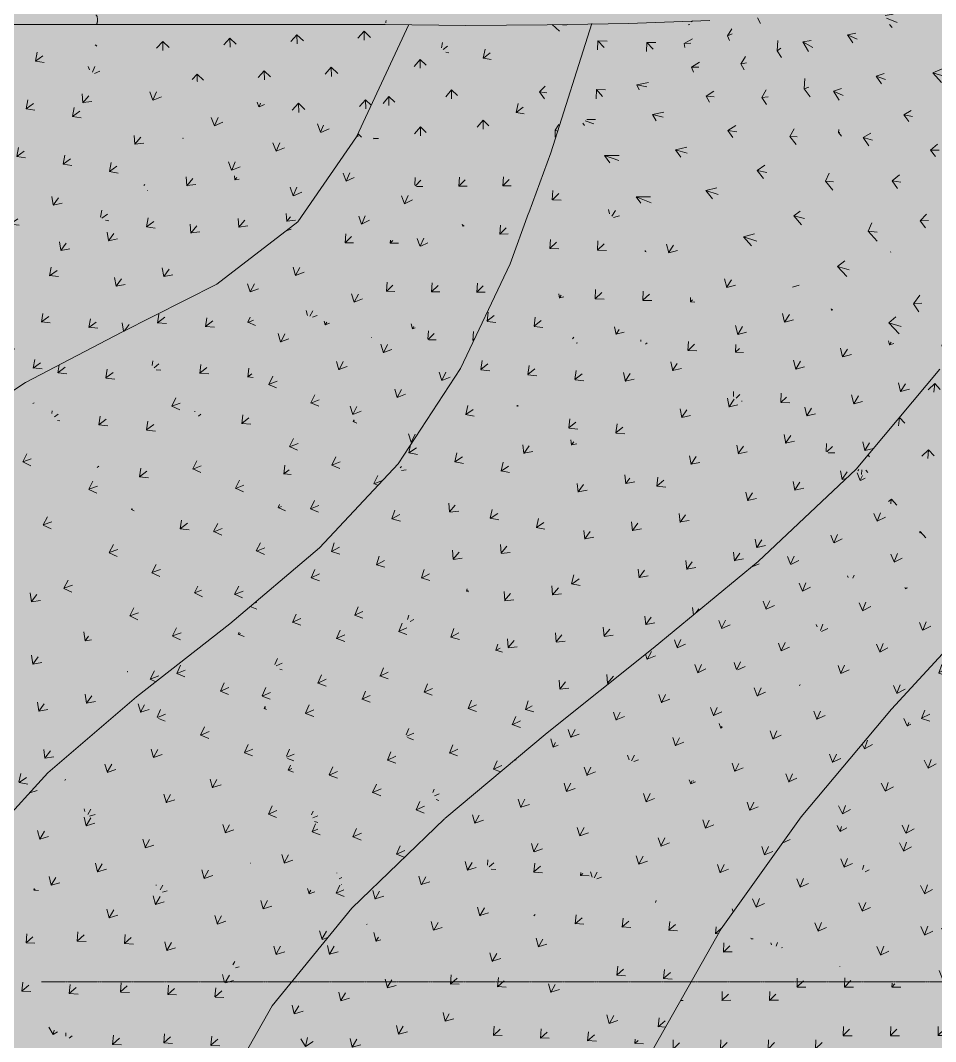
# Model space of a CAD drawing. Header units: millimetres. Extents: x 15878 to 679837, y -72324 to 391440.
# Drawn here: x 204310 to 209066, y -2153 to 3151 of the extents above; entities that cross this region are included whole.
import ezdxf

# ---------------------------------------------------------------- set-up
doc = ezdxf.new("R2010")
doc.units = ezdxf.units.MM
doc.linetypes.add('Grid Line__1_200_', pattern=[10.5, 6, -1.5, 1.5, -1.5])
for name, color, linetype, lineweight in [('A-DETL-GENF', 92, 'Continuous', 5), ('A-FLOR', 192, 'Continuous', 5), ('A-FLOR-HRAL', 11, 'Continuous', 5), ('A-FLOR-PATT', 8, 'Continuous', 5), ('S-GRID', 1, 'Continuous', 5)]:
    doc.layers.add(name, color=color, linetype=linetype, lineweight=lineweight)

# ---------------------------------------------------------------- blocks, each defined once
blk = doc.blocks.new('Railings 6 - Railings 6-15750741-G_F')
at = {"layer": 'A-FLOR-HRAL'}
for p, q in [((92013.3, 3131.2), (92011.5, 3129.5)), ((89390.3, 3129.3), (90510.3, 3129.3)), ((90510.3, 3129.3), (92010.6, 3129.3)), ((92011.5, 3129.5), (92009.7, 3129.5))]:
    blk.add_line(p, q, dxfattribs=at)
at = {"layer": 'A-FLOR-HRAL', "flags": 128}
for points in [[(92017.8, 3151), (92017.2, 3144.7), (92016.3, 3139)], [(92855.7, 3127.5), (93278.1, 3136.1), (93700.4, 3151.2)], [(92010.6, 3129.3), (92433.1, 3125.2), (92855.6, 3127.5)]]:
    blk.add_lwpolyline(points, dxfattribs=at)
at = {"layer": 'A-FLOR-HRAL'}
blk.add_open_spline([(90509.3, 3179.1), (90510, 3179.4), (90511.3, 3179.4), (90513.2, 3177.6), (90515, 3174.3), (90516.4, 3169.6), (90517.4, 3163.9), (90518.1, 3155.4), (90517.7, 3146.5), (90516.4, 3138.8), (90514.9, 3134.2), (90513.2, 3130.9), (90511.9, 3129.8), (90511.3, 3129.5)], degree=3, knots=[0, 0, 0, 0, 0.083333, 0.166667, 0.25, 0.333333, 0.416667, 0.5, 0.666667, 0.75, 0.833333, 0.916667, 1, 1, 1, 1], dxfattribs=at)
for points in [[(90511.3, 3129.5), (90510.6, 3129.2), (90509.9, 3129.2), (90509.3, 3129.5)], [(92011.5, 3129.5), (92011.2, 3129.4), (92010.9, 3129.3), (92010.5, 3129.3)]]:
    blk.add_open_spline(points, degree=3, dxfattribs=at)
blk = doc.blocks.new('FP_781-G_F')
at = {"layer": 'A-FLOR-PATT'}
for p, q in [((93587.6, 3128.9), (93597.1, 3130.8)), ((93603.8, 3143.9), (93612.2, 3148.7)), ((93948, 3164), (93963.5, 3135.6)), ((93792.2, 3071.6), (93815, 3107.5)), ((93792.2, 3071.6), (93816.9, 3080.9)), ((93567, 3031.2), (93610.6, 3055.5)), ((93567, 3031.2), (93600.8, 3033.5)), ((93567, 3031.2), (93571.1, 3010.4)), ((93792.2, 3071.6), (93802.4, 3046.3)), ((94050.2, 2993.9), (94054.4, 3047.6)), ((94050.2, 2993.9), (94069.9, 3007)), ((94050.2, 2993.9), (94073.6, 2958.8)), ((93604.7, 2908.7), (93647.1, 2933.8)), ((93862.2, 2925.2), (93863.2, 2926.9)), ((93862.2, 2925.2), (93863.2, 2925.4)), ((93862.2, 2925.2), (93879.6, 2894.6)), ((93863.4, 2927.2), (93885.6, 2964.6)), ((93864.5, 2925.7), (93891.1, 2931.3)), ((93604.7, 2908.7), (93616, 2882.5)), ((93604.7, 2908.7), (93642.8, 2907.9)), ((93320.9, 2817.2), (93381.5, 2828.9)), ((93320.9, 2817.2), (93333.3, 2790.3)), ((93320.9, 2817.2), (93372.6, 2806.4)), ((94190.7, 2795.3), (94193.9, 2849.8)), ((93680.5, 2757.9), (93721.9, 2783.8)), ((93970.4, 2750.6), (93992.7, 2790.7)), ((94190.7, 2795.3), (94214.7, 2805.2)), ((94190.7, 2795.3), (94221.3, 2754.9)), ((93680.5, 2757.9), (93698.9, 2726.5)), ((93680.5, 2757.9), (93722.1, 2754)), ((93970.4, 2750.6), (94003.6, 2753.5)), ((93970.4, 2750.6), (93994.9, 2714.7)), ((93402.5, 2662.2), (93461.9, 2674.7)), ((93402.5, 2662.2), (93422, 2630)), ((93402.5, 2662.2), (93458.5, 2648.2)), ((93040.8, 2617.5), (93048.8, 2604.9)), ((93053.3, 2629.1), (93097.7, 2613.8)), ((93061.8, 2637.2), (93105.7, 2637)), ((93794.4, 2579), (93834.7, 2605.7)), ((93794.4, 2579), (93820, 2542.3)), ((93794.4, 2579), (93841.1, 2571.8)), ((94116.7, 2547.7), (94137.9, 2588.6)), ((94116.7, 2547.7), (94148.4, 2506.5)), ((94116.7, 2547.7), (94154.2, 2547.4)), ((94369.4, 2568.5), (94370.3, 2584.1)), ((94369.4, 2568.5), (94376.3, 2570)), ((94369.4, 2568.5), (94384.9, 2549.6)), ((93153.5, 2450.4), (93230, 2450.3)), ((93153.5, 2450.4), (93181.2, 2412.1)), ((93153.5, 2450.4), (93227.3, 2423.2)), ((93522.1, 2479), (93580.5, 2492.3)), ((93522.1, 2479), (93548.8, 2441.5)), ((93522.1, 2479), (93582.4, 2461.8)), ((93946.4, 2371.8), (93985.7, 2399.3)), ((93946.4, 2371.8), (93979.2, 2329.8)), ((93946.4, 2371.8), (93997.4, 2361.5)), ((94301.1, 2316.5), (94321.3, 2358.3)), ((93679.8, 2267.6), (93737.1, 2281.6)), ((94301.1, 2316.5), (94339.9, 2270.1)), ((94301.1, 2316.5), (94342.9, 2313.1)), ((93316.9, 2234.8), (93392.3, 2235.5)), ((93316.9, 2234.8), (93342.6, 2202.6)), ((93316.9, 2234.8), (93395, 2204.4)), ((93679.8, 2267.6), (93713.6, 2224.8)), ((93679.8, 2267.6), (93744.4, 2247.2)), ((94136.5, 2136.4), (94169.6, 2160.9)), ((94136.5, 2136.4), (94176.4, 2089.1)), ((94136.5, 2136.4), (94191.8, 2122.9)), ((94523.6, 2057.1), (94542.7, 2099.7)), ((93875.6, 2027.9), (93931.9, 2042.8)), ((93875.6, 2027.9), (93916.6, 1979.8)), ((93875.6, 2027.9), (93944.5, 2004.4)), ((94523.6, 2057.1), (94569.6, 2005.3)), ((94523.6, 2057.1), (94569.7, 2050.5)), ((94364.7, 1872.7), (94401.9, 1901.8)), ((94364.7, 1872.7), (94411.7, 1820.2)), ((94364.7, 1872.7), (94424.3, 1856.1)), ((94129.3, 1765.3), (94164.7, 1775.7)), ((94631, 1580.8), (94667.1, 1610.7)), ((94631, 1580.8), (94685.2, 1522.9)), ((94631, 1580.8), (94694.9, 1560.9))]:
    blk.add_line(p, q, dxfattribs=at)
blk = doc.blocks.new('FP_782-G_F')
at = {"layer": 'A-FLOR-PATT'}
for p, q in [((94416.3, 3077), (94460, 3084.2)), ((94416.3, 3077), (94444.4, 3035.3)), ((94416.3, 3077), (94466.9, 3053.3)), ((94183.3, 3039.8), (94227, 3046.6)), ((94183.3, 3039.8), (94213.5, 2990.4)), ((94183.3, 3039.8), (94235.4, 3010.4)), ((94564.4, 2861.2), (94605.9, 2876.1)), ((94564.4, 2861.2), (94591.7, 2822.5)), ((94564.4, 2861.2), (94612.9, 2845)), ((94342.7, 2783.2), (94384.3, 2797.7)), ((94342.7, 2783.2), (94372.1, 2736.9)), ((94342.7, 2783.2), (94392.7, 2761.4)), ((94708, 2661.5), (94747.4, 2683.9)), ((94708, 2661.5), (94734.4, 2625.8)), ((94708, 2661.5), (94754.4, 2652.8)), ((94497.6, 2542.9), (94537, 2565)), ((94497.6, 2542.9), (94526.1, 2499.6)), ((94497.6, 2542.9), (94545.5, 2528.6)), ((94847.1, 2477.8), (94884.4, 2507.7)), ((94847.1, 2477.8), (94872.7, 2445.1)), ((94847.1, 2477.8), (94891.4, 2476.5)), ((94648, 2318.7), (94685.3, 2348.4)), ((94981.8, 2310), (95013.7, 2344)), ((94648, 2318.7), (94675.7, 2278.4)), ((94648, 2318.7), (94693.8, 2311.9)), ((94981.8, 2310), (95024, 2316.2)), ((94981.8, 2310), (95006.5, 2280.4)), ((94793.9, 2110.6), (94825.9, 2144.4)), ((94793.9, 2110.6), (94837.6, 2111.3)), ((94793.9, 2110.6), (94820.8, 2073.3)), ((94935.4, 1918.5), (94968.5, 1963.4)), ((94640.1, 1948.1), (94641.2, 1949.3)), ((94935.4, 1918.5), (94977, 1926.7)), ((94935.4, 1918.5), (94961.4, 1884.3)), ((95072.3, 1742.5), (95103.3, 1795)), ((95072.3, 1742.5), (95111.9, 1758.2)), ((94758.6, 1679.5), (94791.8, 1724.3)), ((95072.3, 1742.5), (95097.5, 1711.3)), ((94758.6, 1679.5), (94801.8, 1682.3)), ((94758.6, 1679.5), (94786.8, 1637.7)), ((94906.9, 1463.1), (94937.9, 1515.5)), ((94906.9, 1463.1), (94947.9, 1473.3)), ((94906.9, 1463.1), (94934.2, 1424.3))]:
    blk.add_line(p, q, dxfattribs=at)
blk = doc.blocks.new('FP_783-G_F')
at = {"layer": 'A-FLOR-PATT'}
for p, q in [((95267, 3262.7), (95278.1, 3247.7)), ((95312, 3267.5), (95313.5, 3267)), ((94611.6, 3176.4), (94653.4, 3184.4)), ((94917.7, 3229.8), (94957.4, 3183.5)), ((94921.4, 3230.1), (94987.7, 3206)), ((94618.1, 3163), (94673.2, 3140.7)), ((94634.3, 3129.7), (94648, 3114.9)), ((95384.3, 3092.2), (95435.8, 3111.1)), ((95384.3, 3092.2), (95403.8, 3060)), ((95384.3, 3092.2), (95433.5, 3083.5)), ((95116.5, 2988.5), (95165.9, 3008.4)), ((95116.5, 2988.5), (95148.1, 2947.3)), ((95116.5, 2988.5), (95172.8, 2974.1)), ((95466, 2936.1), (95474.3, 2942)), ((95466, 2936.1), (95473.4, 2936.5)), ((95466, 2936.1), (95471.1, 2922.7)), ((94860, 2879.7), (94907.2, 2900.5)), ((94860, 2879.7), (94903.8, 2829.3)), ((94860, 2879.7), (94923.4, 2859.5)), ((95263.3, 2784.7), (95300.4, 2813.5)), ((95263.3, 2784.7), (95284.7, 2750.9)), ((95263.3, 2784.7), (95303.7, 2781.9)), ((95071.8, 2627.1), (95106.9, 2657.2)), ((95355.8, 2620.2), (95380.8, 2657.9)), ((95071.8, 2627.1), (95105.5, 2584.3)), ((95071.8, 2627.1), (95119.4, 2618.8)), ((95355.8, 2620.2), (95380.5, 2628.9)), ((95355.8, 2620.2), (95367.1, 2593.7)), ((95229.6, 2414.8), (95252.4, 2453.9)), ((95229.6, 2414.8), (95261.3, 2418.1)), ((95229.6, 2414.8), (95253.1, 2379.4)), ((95114.7, 2201.9), (95135.4, 2242.4)), ((95114.7, 2201.9), (95150.5, 2157.4)), ((95114.7, 2201.9), (95153.6, 2199.8))]:
    blk.add_line(p, q, dxfattribs=at)
blk = doc.blocks.new('FP_784-G_F')
at = {"layer": 'A-FLOR-PATT'}
for p, q in [((92880.1, 3130.6), (92918.6, 3095.8)), ((92934.7, 3128.8), (92955.9, 3127.4)), ((92815, 2780.9), (92844.7, 2809.5)), ((92815, 2780.9), (92840.7, 2743.6)), ((92815, 2780.9), (92853.1, 2774.8)), ((92896.4, 2581.8), (92915.5, 2610.5)), ((92896.4, 2581.8), (92896.3, 2544.4)), ((92896.4, 2581.8), (92908.8, 2575.6))]:
    blk.add_line(p, q, dxfattribs=at)

msp = doc.modelspace()

# ---------------------------------------------------------------- hatches: boundary and pattern name
at = {"layer": 'A-DETL-GENF'}
h = msp.add_hatch(dxfattribs=at)
h.set_pattern_fill('FP_3633', color=8, style=0, pattern_type=2)
h.set_pattern_definition([(45, (114192.5, 0), (6e-14, 898.0256), [635, -635]), (45, (114024.15, 168.4), (6e-14, 898.0256), [635, -635]), (45, (113855.8, 336.75), (6e-14, 898.0256), [635, -635]), (135, (113855.8, 449), (-898.0256, 6e-14), [635, -635]), (135, (114024.15, 617.4), (-898.0256, 6e-14), [635, -635]), (135, (114192.5, 785.8), (-898.0256, 6e-14), [635, -635])])
h.paths.add_polyline_path([(170890.5, -16015.2), (171567.7, -16013), (172244.8, -16003.5), (173080.3, -15983.7), (174321.5, -15939.7), (174750.7, -15922), (175977.1, -15857.8), (176523.4, -15826), (177632.8, -15749.7), (178023.6, -15719.6), (178637.6, -15664.9), (179288.5, -15598.4), (179863.3, -15533), (180944.2, -15392.9), (181207.3, -15356.9), (181877.8, -15257.8), (182599.8, -15142.1), (183152.4, -15046.1), (183755.8, -14930.5), (184357.1, -14804.4), (184956.1, -14668), (185911.2, -14429.1), (186374.3, -14306.2), (186931.2, -14151.1), (187583.9, -13958.3), (188249.3, -13751.4), (189222.5, -13429.9), (189571.5, -13311.1), (190228.1, -13077.9), (190878.2, -12834.9), (191345.2, -12653.3), (191898.7, -12428.1), (192533.9, -12156.9), (193286.4, -11825.2), (194401.7, -11314.3), (194948.8, -11058), (195845.2, -10622.2), (196402.8, -10343.8), (197500.9, -9772.5), (197855.2, -9585), (198584.5, -9191.3), (199310.3, -8791.4), (200144.7, -8322.4), (200872.8, -7906.1), (202056.3, -7211.5), (202460.5, -6963.3), (202861.5, -6709.8), (204123.5, -5894.6), (204988.5, -5330.5), (206318.8, -4447.5), (206629, -4226.1), (206933.9, -3997.6), (207434.9, -3598.3), (207941.5, -3186.3), (209090.6, -2225.7), (209340.5, -2014.2), (210031.5, -1418.1), (210200.5, -1264), (210362.3, -1102.4), (210516.7, -933.7), (210663.3, -758.2), (210801.8, -576.2), (210931.9, -388.2), (211053.4, -194.4), (211166.1, 4.6), (211358.4, 374.1), (211541.4, 748.2), (211715, 1126.8), (211879.1, 1509.6), (212033.6, 1896.4), (212178.4, 2286.9), (212381.5, 2897.1), (212438.5, 3078.2), (212483.7, 4757.5), (212386.2, 5262.9), (212284.1, 5889), (212228.2, 6280.1), (212147.4, 7011), (212115.3, 7385), (212102.9, 7594.9), (212098.2, 7886.4), (212106.2, 8177.8), (212131.1, 8506.9), (212177.1, 8880.9), (212393.8, 10376.9), (212509.4, 11124.8), (212634.2, 11900), (212700.3, 12246.8), (212788.5, 12620.8), (212891, 12994.8), (213213.7, 14116.7), (213438, 14864.7), (213643.7, 15526.3), (213795.9, 15986.6), (213925.8, 16360.6), (214060.3, 16734.6), (214616.9, 18230.6), (214902.3, 18978.5), (215299.3, 19979.2), (215501.9, 20474.5), (215976.9, 21596.4), (216302.7, 22344.4), (216810.5, 23466.4), (217159.9, 24214.3), (217523.9, 24962.3), (217782.8, 25475), (218099.8, 26084.3), (218298.1, 26458.3), (218705, 27206.2), (219124.7, 27954.2), (219438.5, 28493.8), (219570.5, 28718), (220019.3, 29450.1), (220494.1, 30198.1), (220737.4, 30572.1), (221238.8, 31320.1), (221508.1, 31713), (222025.2, 32442), (222366.7, 32911.7), (222864.2, 33564), (223163.8, 33941.1), (223577.7, 34442.1), (223991.6, 34924.1), (224441.6, 35433.9), (225773.4, 36929.9), (226108, 37303.8), (226497.1, 37729.2), (226900.3, 38154.3), (228262.7, 39547.8), (228615, 39921.7), (228960.1, 40295.7), (229041.9, 40388.7), (229259.8, 40669.7), (229372.5, 40831.6), (229506.5, 41043.7), (229562.8, 41137.7), (229710, 41417.7), (229893.4, 41791.7), (230066.7, 42165.7), (230231.4, 42542), (230399.3, 42951.4), (230614.3, 43524), (230706, 43781.5), (230780, 44035.6), (230810.6, 44162.1), (230850.8, 44409.6), (230867, 44552.8), (230876.3, 44783.6), (230874.3, 44947.5), (230857.6, 45157.5), (230832.4, 45340), (230775, 45640.8), (230705.7, 45939.1), (230610.5, 46279.5), (230486.3, 46653.5), (230428.2, 46814.4), (230312.9, 47098.1), (230174.2, 47401.5), (229980.3, 47775.4), (229901.1, 47918.8), (229742.6, 48180.9), (229372.5, 49189.1), (229205.3, 49661.9), (228954.5, 50408.7), (228715.6, 51159.4), (228610.7, 51515.3), (228511.5, 51889.3), (228422.6, 52263.3), (227843, 54881.2), (227691.3, 55629.1), (227675, 55714.3), (227609.9, 56116.2), (227556.7, 56519.7), (227453.5, 57499.1), (227403.7, 57873.1), (227345.4, 58247.1), (227265.9, 58681), (227191.1, 58995), (227152.8, 59133.1), (227073.6, 59369), (226994.8, 59571.6), (226889, 59804.6), (226793.5, 59991.9), (226677.2, 60193.9), (226570.1, 60358.1), (226453.4, 60515.6), (226327.4, 60665.8), (226132, 60865), (226049.5, 60942.2), (225898.6, 61067.3), (225654.9, 61238.9), (225566.7, 61296.5), (225387.7, 61401.4), (225203.8, 61497.6), (224946.5, 61612.9), (224819.4, 61664.4), (224627.7, 61731.8), (223991.6, 61927.7), (223829.7, 61986.9), (223577.7, 62088.1), (223464.5, 62136.2), (223163.8, 62281.2), (223005.2, 62363.6), (222749.8, 62510.5), (222335.9, 62765.3), (221976.4, 62997.9), (221103.7, 63595.1), (220617.8, 63914), (220125.5, 64223.1), (219874, 64370.2), (219616.4, 64506.5), (219353.3, 64631.7), (219024.6, 64769), (218469.6, 64978.8), (218144, 65095.2), (217667.3, 65252.5), (217186.8, 65397.9), (216890.5, 65300.3), (216500.8, 65165.3), (216020.3, 64978.8), (215713.2, 64850.2), (215359, 64689.8), (214988.7, 64508.3), (214624.1, 64315.6), (214265.5, 64111.8), (213913.3, 63897.2), (213567.9, 63671.9), (213229.5, 63436.1), (212898.4, 63190.2), (212575.1, 62934.2), (212259.7, 62668.5), (211952.5, 62393.3), (211653.9, 62108.8), (211364.1, 61815.3), (211083.5, 61513.1), (210746.2, 61122.2), (210550.5, 60883.7), (210250.8, 60491), (210056.9, 60223), (209825.5, 59881.6), (209604.6, 59533.3), (209394.5, 59178.5), (209195.3, 58817.3), (209007.2, 58450.3), (208830.4, 58077.7), (208665.1, 57699.9), (208511.4, 57317.1), (208369.5, 56929.9), (208239.4, 56538.5), (208121.4, 56143.4), (208015.5, 55744.8), (207921.8, 55343.1), (207840.5, 54938.8), (207771.5, 54532.2), (207715, 54123.7), (207671, 53713.6), (207639.5, 53302.4), (207620.6, 52890.4), (207614.3, 52478), (207614.3, 49396.7), (208231.8, 49396.7), (208231.8, 30557.5), (206831.8, 30557.5), (206831.8, 4657.5), (194081.8, 4657.5), (194081.8, -8642.5), (181019.3, -8642.5), (181019.3, -8372.7), (172324.6, -8206.3), (166381.2, -9193.4), (166043.1, -9271.6), (165813.7, -9332.6), (165534.4, -9418.5), (165215.3, -9532.1), (164986.6, -9622.1), (164719.1, -9739.5), (164387.4, -9903.9), (164198.4, -10004.8), (163946.1, -10152.3), (163699.7, -10309.4), (163115.7, -10716.4), (162731.8, -10967.7), (162317.9, -11219.8), (161903.9, -11453.9), (161675.8, -11577.3), (161301.1, -11766.2), (160921.1, -11944.3), (160536.2, -12111.4), (160146.6, -12267.3), (159680.4, -12436.3), (159354.8, -12545.3), (158953.3, -12667.2), (158412.3, -12810.3), (158140.5, -12875.9), (157729.9, -12962.7), (157317.1, -13037.7), (156902.2, -13100.7), (156485.7, -13151.8), (156067.9, -13190.9), (155649.1, -13218), (155852.5, -13362.2), (156168.9, -13558.2), (156278.2, -13621.3), (156499.6, -13735.6), (156726.2, -13839.6), (156957.3, -13932.8), (157984.4, -14306.2), (158314.6, -14422.9), (158998.1, -14654.1), (159684.7, -14875.9), (160374.2, -15088.5), (160673.2, -15173.3), (161076.1, -15270.5), (161278.6, -15314.3), (161584.3, -15370.5), (161891.6, -15416.9), (162751.6, -15529.3), (163612.5, -15634.5), (164474.2, -15732.3), (165768.5, -15862.8), (166200.9, -15895.4), (166633.7, -15920.7), (167067, -15938.6), (168115.6, -15969.7), (169164.4, -15993.6), (170213.3, -16010.4)], flags=0)
at = {"layer": 'A-FLOR-PATT'}
h = msp.add_hatch(dxfattribs=at)
h.set_pattern_fill('FP_3016', color=256, style=0, pattern_type=2)
h.set_pattern_definition([(313.18, (173562.73, 20635.99), (253.8717, -8.06695), [47.625, -311.585]), (268.18, (173562.73, 20636), (253.8719, -8.067), [47.625, -206.375]), (358.18, (173562.73, 20636), (8.067, 253.8719), [47.625, -206.375])])
h.paths.add_polyline_path([(207066.1, 2464.3), (207795.5, 3148.8), (207561, 3141), (207279.3, 3133.4), (207092.4, 2547)], flags=0)
h = msp.add_hatch(dxfattribs=at)
h.set_pattern_fill('FP_3305', color=256, style=0, pattern_type=2)
h.set_pattern_definition([(35.805, (104515.23, -24838.58), (48.40606, 247.73337), [47.297, -309.439]), (350.797, (104515.23, -24838.58), (48.40675, 247.733), [45.76, -198.293]), (78.944, (104515.23, -24838.58), (-240.91124, 39.03156), [47.328, -205.09])])
h.paths.add_polyline_path([(205331.5, 1782.1), (204328.5, 3129.5), (204290.1, 3129.5), (203944.1, 2576.8), (204768.3, 2104.7)], flags=0)
h = msp.add_hatch(dxfattribs=at)
h.set_pattern_fill('FP_3307', color=256, style=0, pattern_type=2)
h.set_pattern_definition([(50.384, (99019.13, -47372.22), (-20.83872, 245.79765), [47.525, -310.933]), (6.935, (99019.13, -47372.22), (-20.8399, 245.79803), [47.108, -204.136]), (94.846, (99019.13, -47372.22), (-249.4059, -30.3347), [46.252, -200.427])])
h.paths.add_polyline_path([(205331.5, 1782.1), (205751.2, 2104.7), (204346, 3129.5), (204328.5, 3129.5), (205058.2, 2149.2)], flags=0)
h = msp.add_hatch(dxfattribs=at)
h.set_pattern_fill('FP_3310', color=256, style=0, pattern_type=2)
h.set_pattern_definition([(66.675, (103657.45, -65181.82), (-89.07055, 230.8921), [47.554, -311.124]), (23.08, (103657.45, -65181.82), (-89.06973, 230.8922), [47.099, -204.095]), (111.095, (103657.45, -65181.82), (-231.08736, -98.4731), [46.402, -201.075])])
h.paths.add_polyline_path([(205751.2, 2104.7), (206055.7, 2547), (204387.8, 3129.5), (204346, 3129.5), (205690.2, 2149.2)], flags=0)
h = msp.add_hatch(dxfattribs=at)
h.set_pattern_fill('FP_3309', color=256, style=0, pattern_type=2)
h.set_pattern_definition([(271.257, (223672.4, -2078.75), (178.347, -169.3954), [47.282, -309.344]), (227.661, (223672.4, -2078.75), (178.347, -169.3942), [47.472, -205.712]), (316.475, (223672.4, -2078.75), (170.5225, 187.1466), [46.12, -199.852])])
h.paths.add_polyline_path([(206055.7, 2547), (206328.8, 3129.5), (206193.1, 3129.5), (204387.8, 3129.5), (205779.2, 2643.5)], flags=0)
h = msp.add_hatch(dxfattribs=at)
h.set_pattern_fill('FP_3178', color=256, style=0, pattern_type=2)
h.set_pattern_definition([(270.199, (230515.78, -2219.67), (163.4589, -158.0502), [46.463, -303.981]), (229.86, (230515.78, -2219.67), (163.4608, -158.048), [47.188, -204.48]), (315.964, (230515.78, -2219.67), (162.242, 192.3915), [42.633, -184.741])])
h.paths.add_polyline_path([(207066.1, 2464.3), (206372.2, 3128.5), (206328.5, 3128.8), (206055.7, 2547), (206935.9, 2475)], flags=0)
h = msp.add_hatch(dxfattribs=at)
h.set_pattern_fill('FP_3180', color=256, style=0, pattern_type=2)
h.set_pattern_definition([(38.195, (127185.98, -36865.3), (50.05758, 248.11795), [45.805, -299.68]), (351.148, (127185.98, -36865.3), (50.05635, 248.1185), [42.025, -182.108]), (78.594, (127185.98, -36865.3), (-221.4631, 34.4897), [47.46, -205.658])])
h.paths.add_polyline_path([(207066.1, 2464.3), (206841.9, 3127.6), (206565, 3125.6), (206374.6, 3126.2), (206933.9, 2590.8)], flags=0)
h = msp.add_hatch(dxfattribs=at)
h.set_pattern_fill('FP_3304', color=256, style=0, pattern_type=2)
h.set_pattern_definition([(18.446, (120677.77, -4698.86), (125.94335, 219.94932), [46.243, -302.545]), (331.863, (120677.77, -4698.86), (125.9446, 219.94886), [43.573, -188.815]), (60.204, (120677.77, -4698.86), (-204.92403, 109.5903), [47.523, -205.932])])
h.paths.add_polyline_path([(204335.6, 1270.3), (203944.1, 2576.8), (203600.3, 2140.2), (204307.6, 1303.4)], flags=0)
h = msp.add_hatch(dxfattribs=at)
h.set_pattern_fill('FP_3308', color=256, style=0, pattern_type=2)
h.set_pattern_definition([(53.967, (100963.43, -54252.65), (-39.38603, 235.9305), [46.947, -307.148]), (11.506, (100963.43, -54252.65), (-39.3856, 235.93003), [47.393, -205.369]), (99.478, (100963.43, -54252.65), (-247.6824, -50.4209), [44.849, -194.346])])
h.paths.add_polyline_path([(204836.1, 1531.3), (205331.5, 1782.1), (203944.1, 2576.8), (204622.1, 1782.1)], flags=0)
h = msp.add_hatch(dxfattribs=at)
h.set_pattern_fill('FP_3311', color=256, style=0, pattern_type=2)
h.set_pattern_definition([(36.132, (102954.65, -31802.6), (42.66911, 239.81078), [47.551, -311.101]), (353.457, (102954.65, -31802.6), (42.6661, 239.81123), [46.616, -202.004]), (79.911, (102954.65, -31802.6), (-247.0001, 28.33303), [45.671, -197.906])])
h.paths.add_polyline_path([(204335.6, 1270.3), (204836.1, 1531.3), (203944.1, 2576.8), (204307.6, 1363.5)], flags=0)
h = msp.add_hatch(dxfattribs=at)
h.set_pattern_fill('FP_3179', color=256, style=0, pattern_type=2)
h.set_pattern_definition([(66.451, (119663.62, -68218.23), (-80.17596, 222.31242), [47.423, -310.262]), (25.328, (119663.62, -68218.23), (-80.17726, 222.3123), [46.276, -200.531]), (109.832, (119663.62, -68218.23), (-223.08264, -105.58485), [44.312, -192.017])])
h.paths.add_polyline_path([(206854.4, 1887.4), (206055.7, 2547), (205751.2, 2104.7), (206831.8, 1891.8)], flags=0)
h = msp.add_hatch(dxfattribs=at)
h.set_pattern_fill('FP_3182', color=256, style=0, pattern_type=2)
h.set_pattern_definition([(45.952, (118182, -35322.25), (15.46863, 250.84573), [46.633, -305.096]), (0.491, (118182, -35322.25), (15.46795, 250.84576), [42.953, -186.13]), (86.471, (118182, -35322.25), (-229.0751, -1.9613), [47.123, -204.199])])
h.paths.add_polyline_path([(206854.4, 1887.4), (207066.1, 2464.3), (206055.7, 2547), (206831.8, 1906)], flags=0)
h = msp.add_hatch(dxfattribs=at)
h.set_pattern_fill('FP_3014', color=256, style=0, pattern_type=2)
h.set_pattern_definition([(43.332, (97697.1, -35565.11), (12.3938, 253.0321), [47.347, -309.766]), (358.154, (97697.1, -35565.11), (12.3934, 253.0321), [46.405, -201.09]), (87.196, (97697.1, -35565.11), (-247.3662, 7.9716), [47.5, -205.835])])
h.paths.add_polyline_path([(208653.7, 819.4), (207066.1, 2464.3), (206854.4, 1887.4), (208262.7, 1051.5)], flags=0)
h = msp.add_hatch(dxfattribs=at)
h.set_pattern_fill('FP_3019', color=256, style=0, pattern_type=2)
h.set_pattern_definition([(58.733, (95828.66, -58156.27), (-57.50342, 243.44884), [47.599, -311.414]), (14.579, (95828.66, -58156.27), (-57.503, 243.4483), [47.241, -204.713]), (103.29, (95828.66, -58156.27), (-243.8412, -63.42065), [46.903, -203.245])])
h.paths.add_polyline_path([(208653.7, 819.4), (209088.7, 1339.2), (207066.1, 2464.3), (208262.7, 1224.5)], flags=0)
h = msp.add_hatch(dxfattribs=at)
h.set_pattern_fill('FP_3312', color=256, style=0, pattern_type=2)
h.set_pattern_definition([(13.688, (120209.06, -4724.51), (143.0963, 205.79746), [47.103, -308.167]), (328.936, (120209.06, -4724.5), (143.09906, 205.7954), [44.234, -191.68]), (55.188, (120209.06, -4724.5), (-202.0831, 121.728), [46.998, -203.659])])
h.paths.add_polyline_path([(203867.8, 961.5), (204335.6, 1270.3), (203600.3, 2140.2), (203681.4, 1783.1)], flags=0)
h = msp.add_hatch(dxfattribs=at)
h.set_pattern_fill('FP_3177', color=256, style=0, pattern_type=2)
h.set_pattern_definition([(61.406, (108300.86, -65159.02), (-67.43308, 224.49549), [46.867, -306.624]), (19.949, (108300.86, -65159.02), (-67.43334, 224.4953), [47.197, -204.52]), (106.719, (108300.86, -65159.02), (-236.61326, -85.8809), [43.951, -190.454])])
h.paths.add_polyline_path([(206597.5, 1342.9), (205751.2, 2104.7), (205331.5, 1782.1), (206539.1, 1363.1)], flags=0)
h = msp.add_hatch(dxfattribs=at)
h.set_pattern_fill('FP_3181', color=256, style=0, pattern_type=2)
h.set_pattern_definition([(44.254, (112972.25, -35310.51), (19.58855, 249.9377), [47.024, -307.65]), (359.406, (112972.25, -35310.5), (19.5872, 249.9374), [43.961, -190.499]), (85.519, (112972.25, -35310.5), (-234.44867, 2.43156), [47.007, -203.697])])
h.paths.add_polyline_path([(206597.5, 1342.9), (206854.4, 1887.4), (205751.2, 2104.7), (206541.7, 1393.1)], flags=0)
h = msp.add_hatch(dxfattribs=at)
h.set_pattern_fill('FP_3013', color=256, style=0, pattern_type=2)
h.set_pattern_definition([(39.179, (99804.63, -30425.01), (31.95704, 251.06903), [47.296, -309.434]), (353.999, (99804.63, -30425), (31.9603, 251.0685), [46.11, -199.809]), (82.746, (99804.63, -30425), (-244.5715, 25.70737), [47.455, -205.64])])
h.paths.add_polyline_path([(208144.3, 341.4), (206854.4, 1887.4), (206597.5, 1342.9), (207941.5, 472.8)], flags=0)
h = msp.add_hatch(dxfattribs=at)
h.set_pattern_fill('FP_3018', color=256, style=0, pattern_type=2)
h.set_pattern_definition([(56.511, (96021.7, -56091.65), (-47.99226, 243.85735), [47.547, -311.074]), (12.66, (96021.7, -56091.65), (-47.99186, 243.8576), [47.249, -204.748]), (101.133, (96021.7, -56091.65), (-245.8715, -55.2259), [46.6, -201.935])])
h.paths.add_polyline_path([(208144.3, 341.4), (208653.7, 819.4), (206864.6, 1875.1), (207941.5, 584.5)], flags=0)
h = msp.add_hatch(dxfattribs=at)
h.set_pattern_fill('FP_3176', color=256, style=0, pattern_type=2)
h.set_pattern_definition([(38.575, (99668.37, -34941.34), (30.76767, 242.46306), [47.511, -310.838]), (355.639, (99668.37, -34941.34), (30.7671, 242.46345), [46.896, -203.215]), (82.768, (99668.37, -34941.34), (-249.38674, 19.01893), [45.826, -198.581])])
h.paths.add_polyline_path([(205864.3, 411.2), (205331.5, 1782.1), (204836.1, 1531.3), (205642.2, 653.2)], flags=0)
h = msp.add_hatch(dxfattribs=at)
h.set_pattern_fill('FP_3171', color=256, style=0, pattern_type=2)
h.set_pattern_definition([(21.675, (112613.46, -11154.11), (110.37634, 227.02566), [47.023, -307.647]), (336.344, (112613.46, -11154.1), (110.3739, 227.0269), [44.874, -194.454]), (64.072, (112613.46, -11154.1), (-219.2173, 96.0298), [47.332, -205.104])])
h.paths.add_polyline_path([(205864.3, 411.2), (206272.6, 847.1), (205331.5, 1782.1), (205770.3, 653.2)], flags=0)
h = msp.add_hatch(dxfattribs=at)
h.set_pattern_fill('FP_3174', color=256, style=0, pattern_type=2)
h.set_pattern_definition([(63.566, (109278.62, -62726.37), (-71.68334, 232.75175), [47.576, -311.263]), (20.943, (109278.62, -62726.37), (-71.6848, 232.75036), [46.462, -201.334]), (107.118, (109278.62, -62726.37), (-231.4261, -88.5707), [45.664, -197.876])])
h.paths.add_polyline_path([(206272.6, 847.1), (206597.5, 1342.9), (205331.5, 1782.1), (206143, 975.9)], flags=0)
h = msp.add_hatch(dxfattribs=at)
h.set_pattern_fill('FP_3172', color=256, style=0, pattern_type=2)
h.set_pattern_definition([(37.174, (98806.77, -31861.03), (36.98407, 243.51173), [47.56, -311.161]), (353.862, (98806.77, -31861.03), (36.9861, 243.5113), [46.928, -203.353]), (81.364, (98806.77, -31861.03), (-248.8463, 26.7593), [46.182, -200.122])])
h.paths.add_polyline_path([(205398, 17.4), (204836.1, 1531.3), (204335.6, 1270.3), (205331.5, 95.9)], flags=0)
h = msp.add_hatch(dxfattribs=at)
h.set_pattern_fill('FP_3170', color=256, style=0, pattern_type=2)
h.set_pattern_definition([(20.438, (109810.57, -10364.64), (112.80046, 225.21964), [47.333, -309.677]), (335.607, (109810.57, -10364.64), (112.7981, 225.2218), [45.651, -197.82]), (63.397, (109810.57, -10364.64), (-221.7375, 100.5517), [47.229, -204.66])])
h.paths.add_polyline_path([(205398, 17.4), (205864.3, 411.2), (204836.1, 1531.3), (205331.5, 196.6)], flags=0)
h = msp.add_hatch(dxfattribs=at)
h.set_pattern_fill('FP_3012', color=256, style=0, pattern_type=2)
h.set_pattern_definition([(33.917, (102515.86, -24717.63), (56.25085, 246.22677), [47.292, -309.405]), (348.865, (102515.86, -24717.63), (56.2475, 246.22665), [45.816, -198.537]), (77.132, (102515.86, -24717.63), (-239.7536, 47.19065), [47.357, -205.213])])
h.paths.add_polyline_path([(207597.8, -109.4), (206597.5, 1342.9), (206272.6, 847.1), (207495.8, -35.7)], flags=0)
h = msp.add_hatch(dxfattribs=at)
h.set_pattern_fill('FP_3020', color=256, style=0, pattern_type=2)
h.set_pattern_definition([(53.548, (96762.17, -52937.12), (-34.76864, 244.3657), [47.512, -310.847]), (10.047, (96762.17, -52937.12), (-34.76923, 244.36565), [47.165, -204.38]), (98.097, (96762.17, -52937.12), (-247.68785, -43.8791), [46.28, -200.546])])
h.paths.add_polyline_path([(207597.8, -109.4), (208144.3, 341.4), (206597.5, 1342.9), (207482.5, 58)], flags=0)
h = msp.add_hatch(dxfattribs=at)
h.set_pattern_fill('FP_2844', color=256, style=0, pattern_type=2)
h.set_pattern_definition([(264.674, (228814.47, -13565.84), (151.929, -169.5916), [45.817, -299.756]), (223.48, (228814.47, -13565.84), (151.9302, -169.591), [47.547, -206.037]), (311.856, (228814.47, -13565.84), (184.0046, 174.491), [42.692, -185])])
h.paths.add_polyline_path([(209855.3, 695.6), (209088.7, 1339.2), (208653.7, 819.4), (209835.5, 697.6)], flags=0)
h = msp.add_hatch(dxfattribs=at)
h.set_pattern_fill('FP_3168', color=256, style=0, pattern_type=2)
h.set_pattern_definition([(19.274, (108076.03, -9025.24), (115.5148, 223.25297), [47.5, -310.764]), (334.754, (108076.03, -9025.24), (115.51746, 223.251), [46.159, -200.022]), (62.642, (108076.03, -9025.24), (-222.66835, 104.9955), [47.131, -204.236])])
h.paths.add_polyline_path([(204913.8, -362.8), (204335.6, 1270.3), (203867.8, 961.5), (204836.1, -264.4)], flags=0)
h = msp.add_hatch(dxfattribs=at)
h.set_pattern_fill('FP_3173', color=256, style=0, pattern_type=2)
h.set_pattern_definition([(19.554, (108805.79, -8967.98), (115.19555, 224.10003), [47.402, -310.128]), (334.777, (108805.79, -8967.98), (115.19836, 224.0985), [45.952, -199.127]), (62.795, (108805.79, -8967.98), (-221.7136, 104.43724), [47.245, -204.729])])
h.paths.add_polyline_path([(204913.8, -362.8), (205398, 17.4), (204335.6, 1270.3), (204836.1, -143.3)], flags=0)
h = msp.add_hatch(dxfattribs=at)
h.set_pattern_fill('FP_3169', color=256, style=0, pattern_type=2)
h.set_pattern_definition([(52.861, (97312.75, -49169.83), (-31.41191, 244.39103), [47.517, -310.88]), (9.465, (97312.75, -49169.83), (-31.4095, 244.39094), [47.103, -204.112]), (97.324, (97312.75, -49169.83), (-247.79415, -41.3129), [46.2, -200.201])])
h.paths.add_polyline_path([(204913.8, -362.8), (203867.8, 961.5), (203441.1, 607), (204836.1, -311.6)], flags=0)
h = msp.add_hatch(dxfattribs=at)
h.set_pattern_fill('FP_3009', color=256, style=0, pattern_type=2)
h.set_pattern_definition([(28.374, (104894.28, -19475.74), (80.52446, 238.44158), [47.367, -309.9]), (343.636, (104894.28, -19475.74), (80.52337, 238.4425), [45.693, -198.002]), (71.34, (104894.28, -19475.74), (-233.8229, 68.6581), [47.188, -204.483])])
h.paths.add_polyline_path([(207046.6, -548.8), (206272.6, 847.1), (205864.3, 411.2), (206993, -505.2)], flags=0)
h = msp.add_hatch(dxfattribs=at)
h.set_pattern_fill('FP_3017', color=256, style=0, pattern_type=2)
h.set_pattern_definition([(50.071, (97846.31, -48827.77), (-18.64716, 244.95378), [47.529, -310.96]), (6.865, (97846.3, -48827.77), (-18.6431, 244.95377), [46.975, -203.56]), (94.353, (97846.3, -48827.77), (-248.7393, -29.95), [46.062, -199.601])])
h.paths.add_polyline_path([(207046.6, -548.8), (207597.8, -109.4), (206272.6, 847.1), (206933.9, -345.6)], flags=0)
h = msp.add_hatch(dxfattribs=at)
h.set_pattern_fill('FP_2841', color=256, style=0, pattern_type=2)
h.set_pattern_definition([(67.051, (115504.85, -74343.18), (-87.71824, 211.71839), [46.639, -305.133]), (26.518, (115504.85, -74343.18), (-87.71527, 211.71907), [47.122, -204.197]), (112.505, (115504.85, -74343.18), (-224.8778, -112.2115), [42.969, -186.201])])
h.paths.add_polyline_path([(209347, 127.8), (208653.7, 819.4), (208144.3, 341.4), (209340.5, 129)], flags=0)
h = msp.add_hatch(dxfattribs=at)
h.set_pattern_fill('FP_2846', color=256, style=0, pattern_type=2)
h.set_pattern_definition([(264.159, (228770.8, -14486.27), (150.5448, -169.167), [45.61, -298.402]), (223.004, (228770.8, -14486.27), (150.5434, -169.1685), [47.575, -206.157]), (311.666, (228770.8, -14486.27), (185.5557, 173.058), [42.46, -183.993])])
h.paths.add_polyline_path([(209347, 127.8), (209855.3, 695.6), (208653.7, 819.4), (209340.5, 134.3)], flags=0)
h = msp.add_hatch(dxfattribs=at)
h.set_pattern_fill('FP_3166', color=256, style=0, pattern_type=2)
h.set_pattern_definition([(35.106, (100549.88, -25029.95), (49.9485, 245.82142), [47.545, -311.059]), (350.762, (100549.88, -25029.95), (49.94805, 245.82186), [46.241, -200.379]), (78.515, (100549.88, -25029.95), (-243.4213, 39.58966), [47.033, -203.811])])
h.paths.add_polyline_path([(204451.9, -757.7), (203441.1, 607), (203062.7, 210.6), (204430.2, -742.5)], flags=0)
h = msp.add_hatch(dxfattribs=at)
h.set_pattern_fill('FP_3165', color=256, style=0, pattern_type=2)
h.set_pattern_definition([(52.91, (97319.17, -49063.3), (-31.4779, 244.57313), [47.53, -310.963]), (9.488, (97319.17, -49063.3), (-31.47825, 244.5728), [47.083, -204.026]), (97.334, (97319.17, -49063.3), (-247.6733, -41.39293), [46.236, -200.355])])
h.paths.add_polyline_path([(204451.9, -757.7), (204913.8, -362.8), (203441.1, 607), (204436.8, -737.3)], flags=0)
h = msp.add_hatch(dxfattribs=at)
h.set_pattern_fill('FP_3011', color=256, style=0, pattern_type=2)
h.set_pattern_definition([(24.339, (106231.08, -15509.05), (97.02472, 231.598), [47.427, -310.292]), (339.811, (106231.08, -15509.05), (97.02475, 231.5975), [45.729, -198.158]), (67.269, (106231.08, -15509.05), (-228.9008, 84.1711), [47.081, -204.019])])
h.paths.add_polyline_path([(206516.1, -993.6), (205864.3, 411.2), (205398, 17.4), (206513.6, -991.3)], flags=0)
h = msp.add_hatch(dxfattribs=at)
h.set_pattern_fill('FP_3015', color=256, style=0, pattern_type=2)
h.set_pattern_definition([(24.325, (106337.15, -15920.1), (97.04162, 231.55524), [47.432, -310.325]), (339.811, (106337.15, -15920.1), (97.0412, 231.55526), [45.739, -198.204]), (67.262, (106337.15, -15920.1), (-228.9558, 84.19063), [47.075, -203.992])])
h.paths.add_polyline_path([(206516.1, -993.6), (207046.6, -548.8), (205864.3, 411.2), (206513.7, -988.5)], flags=0)
h = msp.add_hatch(dxfattribs=at)
h.set_pattern_fill('FP_2840', color=256, style=0, pattern_type=2)
h.set_pattern_definition([(64.399, (110470.81, -70956.51), (-78.8607, 217.2648), [46.669, -305.332]), (23.448, (110470.8, -70956.5), (-78.8589, 217.26624), [47.203, -204.548]), (109.949, (110470.8, -70956.5), (-230.96196, -100.17634), [43.338, -187.797])])
h.paths.add_polyline_path([(208837.4, -427), (208144.3, 341.4), (207597.8, -109.4), (208733.7, -400.5)], flags=0)
h = msp.add_hatch(dxfattribs=at)
h.set_pattern_fill('FP_2842', color=256, style=0, pattern_type=2)
h.set_pattern_definition([(67.748, (115580.58, -73859.82), (-89.21696, 214.659), [46.963, -307.253]), (26.872, (115580.58, -73859.82), (-89.21567, 214.6599), [46.948, -203.442]), (112.569, (115580.58, -73859.82), (-223.35156, -113.17776), [43.587, -188.875])])
h.paths.add_polyline_path([(208837.4, -427), (209340.5, 129), (208144.3, 341.4), (208676.7, -248.9)], flags=0)
h = msp.add_hatch(dxfattribs=at)
h.set_pattern_fill('FP_3167', color=256, style=0, pattern_type=2)
h.set_pattern_definition([(33.966, (100905.21, -23231), (55.0829, 245.16687), [47.507, -310.816]), (349.477, (100905.2, -23231), (55.0824, 245.1676), [46.17, -200.071]), (77.338, (100905.2, -23231), (-242.09973, 44.9687), [47.115, -204.164])])
h.paths.add_polyline_path([(204052.5, -1195.6), (204451.9, -757.7), (203062.7, 210.6), (203745.2, -759.1)], flags=0)
h = msp.add_hatch(dxfattribs=at)
h.set_pattern_fill('FP_2669', color=256, style=0, pattern_type=2)
h.set_pattern_definition([(26.244, (103962.43, -19758.86), (88.86776, 236.10142), [47.322, -309.601]), (341.301, (103962.43, -19758.86), (88.86974, 236.1), [45.778, -198.372]), (69.373, (103962.43, -19758.86), (-231.2626, 78.2747), [47.301, -204.971])])
h.paths.add_polyline_path([(210107.8, -1399.7), (209347, 127.8), (208837.4, -427), (210077.2, -1376.4)], flags=0)
h = msp.add_hatch(dxfattribs=at)
h.set_pattern_fill('FP_3005', color=256, style=0, pattern_type=2)
h.set_pattern_definition([(22.775, (105997.79, -13385.12), (102.73231, 229.23392), [47.453, -310.459]), (338.248, (105997.79, -13385.12), (102.73347, 229.2332), [45.881, -198.816]), (65.86, (105997.79, -13385.12), (-227.27344, 90.6817), [47.1, -204.101])])
h.paths.add_polyline_path([(206031.5, -1460.8), (205398, 17.4), (204913.8, -362.8), (206003.6, -1433.4)], flags=0)
h = msp.add_hatch(dxfattribs=at)
h.set_pattern_fill('FP_3010', color=256, style=0, pattern_type=2)
h.set_pattern_definition([(23.145, (107143.35, -13127.97), (102.26712, 230.3546), [47.296, -309.433]), (338.234, (107143.35, -13127.97), (102.26734, 230.35443), [45.578, -197.503]), (66.061, (107143.35, -13127.97), (-225.74974, 90.1379), [47.257, -204.779])])
h.paths.add_polyline_path([(206031.5, -1460.8), (206513.6, -991.3), (205398, 17.4), (206003.6, -1395.7)], flags=0)
h = msp.add_hatch(dxfattribs=at)
h.set_pattern_fill('FP_2839', color=256, style=0, pattern_type=2)
h.set_pattern_definition([(62.804, (105481.21, -67565.33), (-73.34866, 223.94778), [46.902, -306.854]), (21.103, (105481.21, -67565.33), (-73.3512, 223.94625), [47.235, -204.687]), (108.135, (105481.21, -67565.33), (-235.02766, -90.7005), [44.185, -191.468])])
h.paths.add_polyline_path([(208367.6, -985.7), (207597.8, -109.4), (207046.6, -548.8), (208228.6, -939.7)], flags=0)
h = msp.add_hatch(dxfattribs=at)
h.set_pattern_fill('FP_2843', color=256, style=0, pattern_type=2)
h.set_pattern_definition([(65.86, (110819.72, -69817.65), (-81.80958, 223.21267), [47.292, -309.405]), (24.193, (110819.72, -69817.65), (-81.8115, 223.2124), [46.802, -202.808]), (110.129, (110819.72, -69817.65), (-227.6865, -102.2929), [44.575, -193.158])])
h.paths.add_polyline_path([(208367.6, -985.7), (208837.4, -427), (207597.8, -109.4), (208189.5, -782.9)], flags=0)
h = msp.add_hatch(dxfattribs=at)
h.set_pattern_fill('FP_3001', color=256, style=0, pattern_type=2)
h.set_pattern_definition([(60.989, (98636.63, -60457.55), (-66.72444, 234.56902), [47.329, -309.65]), (17.932, (98636.63, -60457.55), (-66.72338, 234.56945), [47.268, -204.829]), (105.878, (98636.63, -60457.55), (-239.85213, -77.61647), [45.726, -198.148])])
h.paths.add_polyline_path([(206031.5, -1460.8), (204913.8, -362.8), (204451.9, -757.7), (206003.6, -1448.4)], flags=0)
h = msp.add_hatch(dxfattribs=at)
h.set_pattern_fill('FP_2665', color=256, style=0, pattern_type=2)
h.set_pattern_definition([(71.219, (102508.91, -74984.93), (-107.68863, 219.16368), [47.321, -309.597]), (28.079, (102508.9, -74984.93), (-107.68844, 219.1629), [47.305, -204.989]), (116.168, (102508.9, -74984.93), (-222.5979, -118.75225), [45.786, -198.405])])
h.paths.add_polyline_path([(210107.8, -1399.7), (208837.4, -427), (208367.6, -985.7), (210063.2, -1389.1)], flags=0)
h = msp.add_hatch(dxfattribs=at)
h.set_pattern_fill('FP_2832', color=256, style=0, pattern_type=2)
h.set_pattern_definition([(61.657, (101069.07, -64185.96), (-68.92543, 230.6151), [47.193, -308.759]), (19.16, (101069.07, -64185.96), (-68.9246, 230.6152), [47.225, -204.641]), (106.64, (101069.07, -64185.96), (-237.9137, -82.66406), [45.13, -195.565])])
h.paths.add_polyline_path([(207952.4, -1566.8), (207046.6, -548.8), (206516.1, -993.6), (207941.5, -1562.4)], flags=0)
h = msp.add_hatch(dxfattribs=at)
h.set_pattern_fill('FP_2837', color=256, style=0, pattern_type=2)
h.set_pattern_definition([(64.518, (106080.33, -65828.07), (-76.72883, 230.57176), [47.522, -310.913]), (21.934, (106080.33, -65828.07), (-76.7285, 230.572), [46.68, -202.279]), (108.406, (106080.33, -65828.07), (-230.9382, -92.9947), [45.563, -197.44])])
h.paths.add_polyline_path([(207952.4, -1566.8), (208367.6, -985.7), (207046.6, -548.8), (207941.5, -1554.5)], flags=0)
h = msp.add_hatch(dxfattribs=at)
h.set_pattern_fill('FP_3000', color=256, style=0, pattern_type=2)
h.set_pattern_definition([(59.568, (97606.12, -56945.98), (-59.4507, 239.24994), [47.535, -310.995]), (16.168, (97606.12, -56945.98), (-59.45066, 239.2502), [47.058, -203.92]), (103.955, (97606.12, -56945.98), (-241.0517, -69.88664), [46.224, -200.302])])
h.paths.add_polyline_path([(205618.1, -1967.5), (204451.9, -757.7), (204052.5, -1195.6), (205594.5, -1955.9)], flags=0)
h = msp.add_hatch(dxfattribs=at)
h.set_pattern_fill('FP_3004', color=256, style=0, pattern_type=2)
h.set_pattern_definition([(61.664, (98907.02, -59486.15), (-67.91634, 237.1084), [47.549, -311.089]), (18.256, (98907.02, -59486.15), (-67.9138, 237.10866), [47.018, -203.745]), (105.983, (98907.02, -59486.15), (-238.1416, -78.55444), [46.246, -200.398])])
h.paths.add_polyline_path([(205618.1, -1967.5), (206031.5, -1460.8), (204451.9, -757.7), (205596.6, -1945.1)], flags=0)
h = msp.add_hatch(dxfattribs=at)
h.set_pattern_fill('FP_2831', color=256, style=0, pattern_type=2)
h.set_pattern_definition([(60.544, (97479.17, -60759.77), (-64.18813, 236.55322), [47.439, -310.372]), (17.346, (97479.17, -60759.77), (-64.19025, 236.5522), [47.172, -204.412]), (105.182, (97479.17, -60759.77), (-240.143, -75.0069), [45.958, -199.149])])
h.paths.add_polyline_path([(207602.1, -2186.1), (206513.3, -996.2), (206031.5, -1460.8), (207434.9, -2108.9)], flags=0)
h = msp.add_hatch(dxfattribs=at)
h.set_pattern_fill('FP_2838', color=256, style=0, pattern_type=2)
h.set_pattern_definition([(40.801, (100189.97, -32864.5), (27.23993, 250.4367), [47.339, -309.716]), (355.97, (100189.97, -32864.5), (27.23875, 250.4369), [45.684, -197.964]), (83.792, (100189.97, -32864.5), (-243.0453, 17.1259), [47.234, -204.68])])
h.paths.add_polyline_path([(207602.1, -2186.1), (207952.4, -1566.8), (206516.1, -993.6), (207445.6, -2014.2)], flags=0)
h = msp.add_hatch(dxfattribs=at)
h.set_pattern_fill('FP_2663', color=256, style=0, pattern_type=2)
h.set_pattern_definition([(67.933, (99385.65, -69877.76), (-94.20332, 228.0641), [47.518, -310.886]), (24.456, (99385.65, -69877.76), (-94.2006, 228.06565), [47.139, -204.27]), (112.443, (99385.65, -69877.76), (-228.85184, -104.08375), [46.266, -200.488])])
h.paths.add_polyline_path([(209691.6, -2120.2), (208367.6, -985.7), (207952.4, -1566.8), (209358.5, -2014.2)], flags=0)
h = msp.add_hatch(dxfattribs=at)
h.set_pattern_fill('FP_2668', color=256, style=0, pattern_type=2)
h.set_pattern_definition([(71.852, (102470.38, -74094.83), (-109.21183, 221.36423), [47.54, -311.026]), (28.385, (102470.38, -74094.83), (-109.2106, 221.36497), [47.078, -204.005]), (116.26, (102470.38, -74094.83), (-220.89448, -119.3658), [46.282, -200.556])])
h.paths.add_polyline_path([(209691.6, -2120.2), (210107.8, -1399.7), (208367.6, -985.7), (209567.9, -2014.2)], flags=0)
h = msp.add_hatch(dxfattribs=at)
h.set_pattern_fill('FP_3002', color=256, style=0, pattern_type=2)
h.set_pattern_definition([(41.718, (97012.47, -31600.38), (21.12192, 251.07258), [47.465, -310.541]), (357.015, (97012.47, -31600.38), (21.12315, 251.0727), [46.207, -200.231]), (85.191, (97012.47, -31600.38), (-246.1036, 12.8321), [47.242, -204.717])])
h.paths.add_polyline_path([(205299.6, -2529.8), (204052.5, -1195.6), (203745.2, -1697.3), (205071.5, -2407.7)], flags=0)
h = msp.add_hatch(dxfattribs=at)
h.set_pattern_fill('FP_3003', color=256, style=0, pattern_type=2)
h.set_pattern_definition([(41.794, (97474.14, -31589.08), (21.00178, 251.31083), [47.425, -310.279]), (356.99, (97474.14, -31589.08), (21.00337, 251.3108), [46.129, -199.893]), (85.223, (97474.14, -31589.08), (-245.68273, 12.9168), [47.285, -204.902])])
h.paths.add_polyline_path([(205299.6, -2529.8), (205618.1, -1967.5), (204052.5, -1195.6), (205120.9, -2338.7)], flags=0)
h = msp.add_hatch(dxfattribs=at)
h.set_pattern_fill('FP_2829', color=256, style=0, pattern_type=2)
h.set_pattern_definition([(59.352, (95030.43, -57393.89), (-58.7978, 241.29747), [47.587, -311.336]), (15.597, (95030.43, -57393.89), (-58.7957, 241.29804), [47.064, -203.943]), (103.694, (95030.43, -57393.89), (-241.7636, -67.48766), [46.567, -201.791])])
h.paths.add_polyline_path([(207306.8, -2840.6), (206031.5, -1460.8), (205618.1, -1967.5), (207233.5, -2802.7)], flags=0)
h = msp.add_hatch(dxfattribs=at)
h.set_pattern_fill('FP_2833', color=256, style=0, pattern_type=2)
h.set_pattern_definition([(41.755, (97407.93, -32676.6), (21.3419, 251.92997), [47.3, -309.461]), (356.647, (97407.93, -32676.6), (21.3383, 251.93025), [45.979, -199.243]), (85.158, (97407.93, -32676.6), (-244.80284, 14.3446), [47.406, -205.426])])
h.paths.add_polyline_path([(207306.8, -2840.6), (207602.1, -2186.1), (206031.5, -1460.8), (207233.5, -2761.3)], flags=0)
h = msp.add_hatch(dxfattribs=at)
h.set_pattern_fill('FP_2664', color=256, style=0, pattern_type=2)
h.set_pattern_definition([(44.745, (95233.38, -39114.32), (7.44724, 251.80614), [47.491, -310.71]), (0.082, (95233.38, -39114.32), (7.44563, 251.8059), [46.306, -200.658]), (88.306, (95233.38, -39114.32), (-246.9643, -0.3515), [47.234, -204.682])])
h.paths.add_polyline_path([(209300.7, -2857.4), (207952.4, -1566.8), (207602.1, -2186.1), (209258.2, -2840.6)], flags=0)
h = msp.add_hatch(dxfattribs=at)
h.set_pattern_fill('FP_2670', color=256, style=0, pattern_type=2)
h.set_pattern_definition([(44.803, (95769.44, -39290.04), (7.35062, 251.98766), [47.463, -310.527]), (0.064, (95769.44, -39290.04), (7.35353, 251.98737), [46.248, -200.408]), (88.329, (95769.44, -39290.04), (-246.656, -0.27755), [47.268, -204.827])])
h.paths.add_polyline_path([(209300.7, -2857.4), (209691.6, -2120.2), (207952.4, -1566.8), (209283.2, -2840.6)], flags=0)
h = msp.add_hatch(dxfattribs=at)
h.set_pattern_fill('FP_3006', color=256, style=0, pattern_type=2)
h.set_pattern_definition([(76.392, (104625.97, -72920.39), (-126.30763, 213.03775), [47.581, -311.296]), (32.79, (104625.97, -72920.4), (-126.30695, 213.0383), [47.004, -203.684]), (120.663, (104625.97, -72920.4), (-210.7444, -135.76317), [46.438, -201.229])])
h.paths.add_polyline_path([(205299.6, -2529.8), (203745.2, -1697.3), (203517.3, -2252.7), (205071.5, -2494.3)], flags=0)
h = msp.add_hatch(dxfattribs=at)
h.set_pattern_fill('FP_2828', color=256, style=0, pattern_type=2)
h.set_pattern_definition([(77.045, (102158.64, -76636.08), (-130.32822, 210.39297), [47.491, -310.711]), (33.363, (102158.64, -76636.08), (-130.3286, 210.393), [47.286, -204.907]), (121.776, (102158.64, -76636.08), (-210.63293, -138.69003), [46.404, -201.085])])
h.paths.add_polyline_path([(207306.8, -2840.6), (205618.1, -1967.5), (205299.6, -2529.8), (207233.5, -2829.3)], flags=0)

# ---------------------------------------------------------------- linework, layer by layer
at = {"layer": 'A-FLOR'}
for p, q in [((207280, 3135.5), (207066.1, 2464.3)), ((207280, 3135.5), (207280, 3135.5)), ((206055.7, 2547), (206328.8, 3129.5)), ((205751.2, 2104.7), (206055.7, 2547)), ((206951.4, 2151.6), (207066.1, 2464.3)), ((206854.4, 1887.4), (206950.5, 2149.2)), ((205331.5, 1782.1), (205751.2, 2104.7)), ((206597.5, 1342.9), (206854.4, 1887.4)), ((204836.1, 1531.3), (205331.5, 1782.1)), ((204335.6, 1270.3), (204836.1, 1531.3)), ((206272.6, 847.1), (206597.5, 1342.9)), ((208653.7, 819.4), (209088.7, 1339.2)), ((203867.8, 961.5), (204335.6, 1270.3)), ((205864.3, 411.2), (206272.6, 847.1)), ((208144.3, 341.4), (208653.7, 819.4)), ((205864.3, 411.2), (205398, 17.4)), ((207597.8, -109.4), (208144.3, 341.4)), ((209347, 127.8), (208837.4, -427)), ((205398, 17.4), (204913.8, -362.8)), ((205398, 17.4), (205398, 17.4)), ((207046.6, -548.8), (207597.8, -109.4)), ((204451.9, -757.7), (204913.8, -362.8)), ((208367.6, -985.7), (208837.4, -427)), ((206516.1, -993.6), (207046.6, -548.8)), ((204052.5, -1195.6), (204451.9, -757.7)), ((206031.5, -1460.8), (206513.3, -996.2)), ((207952.4, -1566.8), (208367.6, -985.7)), ((205618.1, -1967.5), (206031.5, -1460.8)), ((207602.1, -2186.1), (207952.4, -1566.8)), ((205299.6, -2529.8), (205618.1, -1967.5))]:
    msp.add_line(p, q, dxfattribs=at)
at = {"layer": 'S-GRID', "color": 254, "linetype": 'Grid Line__1_200_'}
msp.add_line((204418.6, -1842.5), (216918.6, -1842.5), dxfattribs=at)

# ---------------------------------------------------------------- block references
at = {"layer": 'A-FLOR'}
for name in ['FP_783-G_F', 'FP_784-G_F', 'FP_781-G_F', 'FP_782-G_F']:
    msp.add_blockref(name, (114192.5, 0), dxfattribs=at)
at = {"layer": 'A-FLOR-HRAL'}
msp.add_blockref('Railings 6 - Railings 6-15750741-G_F', (114192.5, 0), dxfattribs=at)

doc.saveas('drawing.dxf')
